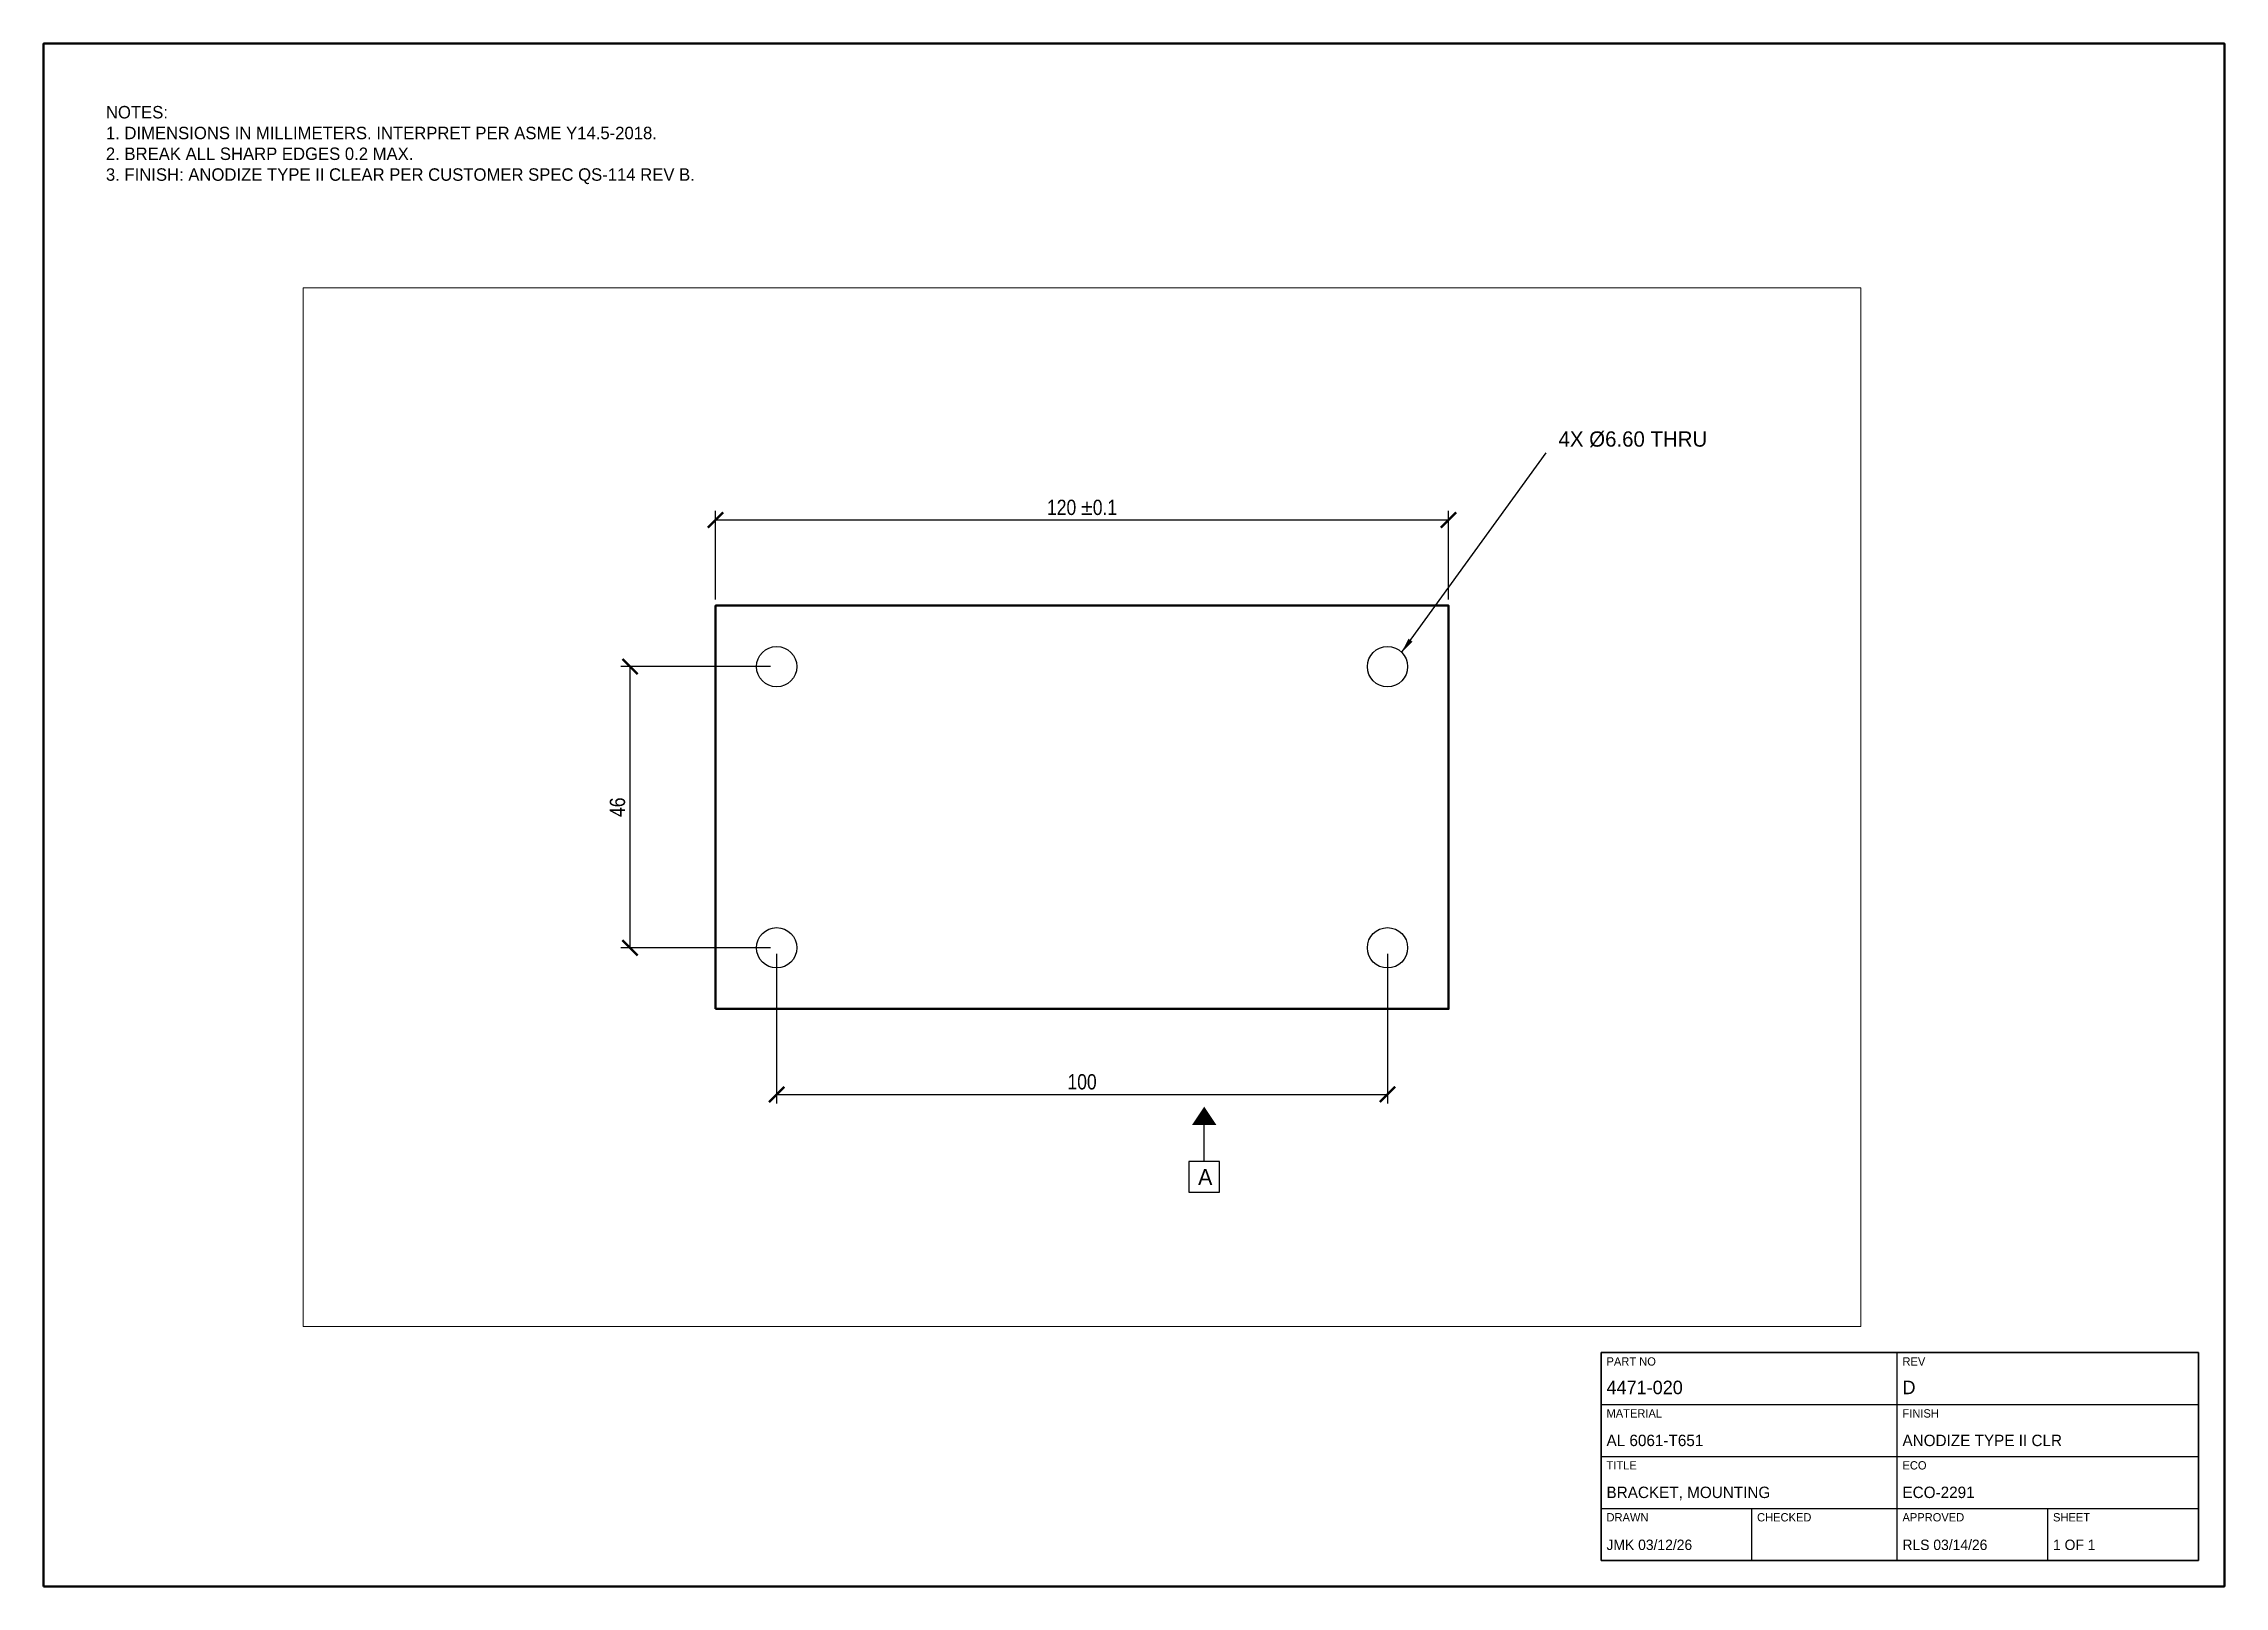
# Paper-space layout 'Layout1' of a CAD drawing. Header units: millimetres. Extents: x 0 to 420, y 0 to 297.
# The model-space entities are those that its viewports show. They can reach past a viewport. Long polylines and large blocks are cut down to what shows.
import ezdxf

# ---------------------------------------------------------------- set-up
doc = ezdxf.new("R2010")
doc.units = ezdxf.units.MM
for name, color, linetype in [('DIMS', 7, 'Continuous'), ('GDT', 7, 'Continuous'), ('GEOM', 7, 'Continuous'), ('NOTES', 7, 'Continuous'), ('TEXT', 7, 'Continuous'), ('TITLE', 7, 'Continuous')]:
    doc.layers.add(name, color=color, linetype=linetype)
doc.styles.add('OpenSansCondensed-Light', font='OpenSansCondensed-Light.ttf')
doc.dimstyles.new('EZDXF', dxfattribs={"dimtxt": 2.5, "dimasz": 2.5, "dimexe": 1.5, "dimexo": 1, "dimgap": 0.8, "dimtad": 1, "dimdec": 1, "dimzin": 12, "dimdsep": 46, "dimtxsty": 'OpenSansCondensed-Light', "dimblk": 'ARCHTICK', "dimcen": 2.5, "dimazin": 3, "dimtfac": 0.5, "dimtmove": 2, "dimatfit": 3})

# ---------------------------------------------------------------- blocks, each defined once
blk = doc.blocks.new('TITLE_BLOCK')
at = {"layer": 'TITLE'}
for p, q in [((57, 10), (57, 40)), ((0, 30), (115, 30)), ((0, 20), (115, 20)), ((0, 10), (115, 10)), ((29, 0), (29, 10)), ((57, 0), (57, 10)), ((86, 0), (86, 10))]:
    blk.add_line(p, q, dxfattribs=at)
at = {"layer": 'TITLE', "lineweight": 35}
blk.add_lwpolyline([(0, 0), (115, 0), (115, 40), (0, 40)], close=True, dxfattribs=at)
at = {"layer": 'TITLE', "color": 8}
for s, p in [('PART NO', (1, 37.5)), ('REV', (58, 37.5)), ('MATERIAL', (1, 27.5)), ('FINISH', (58, 27.5)), ('TITLE', (1, 17.5)), ('ECO', (58, 17.5)), ('DRAWN', (1, 7.5)), ('CHECKED', (30, 7.5)), ('APPROVED', (58, 7.5)), ('SHEET', (87, 7.5))]:
    blk.add_text(s, height=1.6, dxfattribs=at).set_placement(p)
at = {"layer": 'TITLE'}
for tag, p, height in [('PART_NO', (1, 32), 2.6), ('REV', (58, 32), 2.6), ('MATERIAL', (1, 22), 2.2), ('FINISH', (58, 22), 2.2), ('TITLE', (1, 12), 2.2), ('ECO', (58, 12), 2.2), ('DRAWN', (1, 2), 2), ('CHECKED', (30, 2), 2), ('APPROVED', (58, 2), 2), ('SHEET', (87, 2), 2)]:
    blk.add_attdef(tag, p, '', height=height, dxfattribs=at)
blk = doc.blocks.new('_ARCHTICK')
at = {"color": 0, "linetype": 'BYBLOCK', "const_width": 0.15}
blk.add_lwpolyline([(-0.5, -0.5), (0.5, 0.5)], dxfattribs=at)

msp = doc.modelspace()

# ---------------------------------------------------------------- linework, layer by layer
at = {"layer": 'GDT'}
msp.add_line((80, -25), (80, -19), dxfattribs=at)
msp.add_lwpolyline([(77.5, -30), (82.5, -30), (82.5, -25), (77.5, -25)], close=True, dxfattribs=at)
msp.add_solid([(78, -19), (82, -19), (80, -16)], dxfattribs=at)
at = {"layer": 'GEOM', "lineweight": 50}
msp.add_lwpolyline([(0, 0), (120, 0), (120, 66), (0, 66)], close=True, dxfattribs=at)
at = {"layer": 'GEOM'}
for centre in [(10, 56), (110, 56), (10, 10), (110, 10)]:
    msp.add_circle(centre, 3.3, dxfattribs=at)

# ---------------------------------------------------------------- texts
at = {"layer": 'GDT'}
msp.add_text('A', height=2.6, dxfattribs=at).set_placement((79, -28.8))
at = {"layer": 'TEXT'}
msp.add_text('4X %%c6.60 THRU', height=2.5, dxfattribs=at).set_placement((138, 92))

# ---------------------------------------------------------------- dimensions: what is measured, and where the dimension line sits
at = {"layer": 'DIMS'}
msp.add_linear_dim(base=(0, 80), p1=(0, 66), p2=(120, 66), text='<> ±0.1', dimstyle='EZDXF', dxfattribs=at).render()
msp.add_linear_dim(base=(-14, 10), p1=(10, 10), p2=(10, 56), angle=90, dimstyle='EZDXF', dxfattribs=at).render()
msp.add_linear_dim(base=(10, -14), p1=(10, 10), p2=(110, 10), dimstyle='EZDXF', dxfattribs=at).render()

# ---------------------------------------------------------------- leaders
msp.add_leader([(112.3, 58.3), (136, 91)], dimstyle='EZDXF', dxfattribs=at)

psp = doc.layouts.get("Layout1")

# ---------------------------------------------------------------- linework, layer by layer
at = {"layer": 'GEOM', "lineweight": 50}
psp.add_lwpolyline([(0, 0), (420, 0), (420, 297), (0, 297)], close=True, dxfattribs=at)

# ---------------------------------------------------------------- block references
at = {"layer": 'TITLE'}
psp.add_blockref('TITLE_BLOCK', (300, 5), dxfattribs=at).add_auto_attribs({'PART_NO': '4471-020', 'REV': 'D', 'MATERIAL': 'AL 6061-T651', 'FINISH': 'ANODIZE TYPE II CLR', 'TITLE': 'BRACKET, MOUNTING', 'ECO': 'ECO-2291', 'DRAWN': 'JMK 03/12/26', 'APPROVED': 'RLS 03/14/26', 'SHEET': '1 OF 1'})

# ---------------------------------------------------------------- texts
at = {"layer": 'NOTES', "insert": (12, 285), "char_height": 2.4, "width": 200, "attachment_point": 1}
psp.add_mtext('NOTES:\\P1. DIMENSIONS IN MILLIMETERS. INTERPRET PER ASME Y14.5-2018.\\P2. BREAK ALL SHARP EDGES 0.2 MAX.\\P3. FINISH: ANODIZE TYPE II CLEAR PER CUSTOMER SPEC QS-114 REV B.', dxfattribs=at)

# ---------------------------------------------------------------- viewports
at = {"layer": 'VIEWPORTS'}
psp.add_viewport(center=(200, 150), size=(300, 200), view_center_point=(60, 33), view_height=170, dxfattribs=at)

doc.saveas('drawing.dxf')
